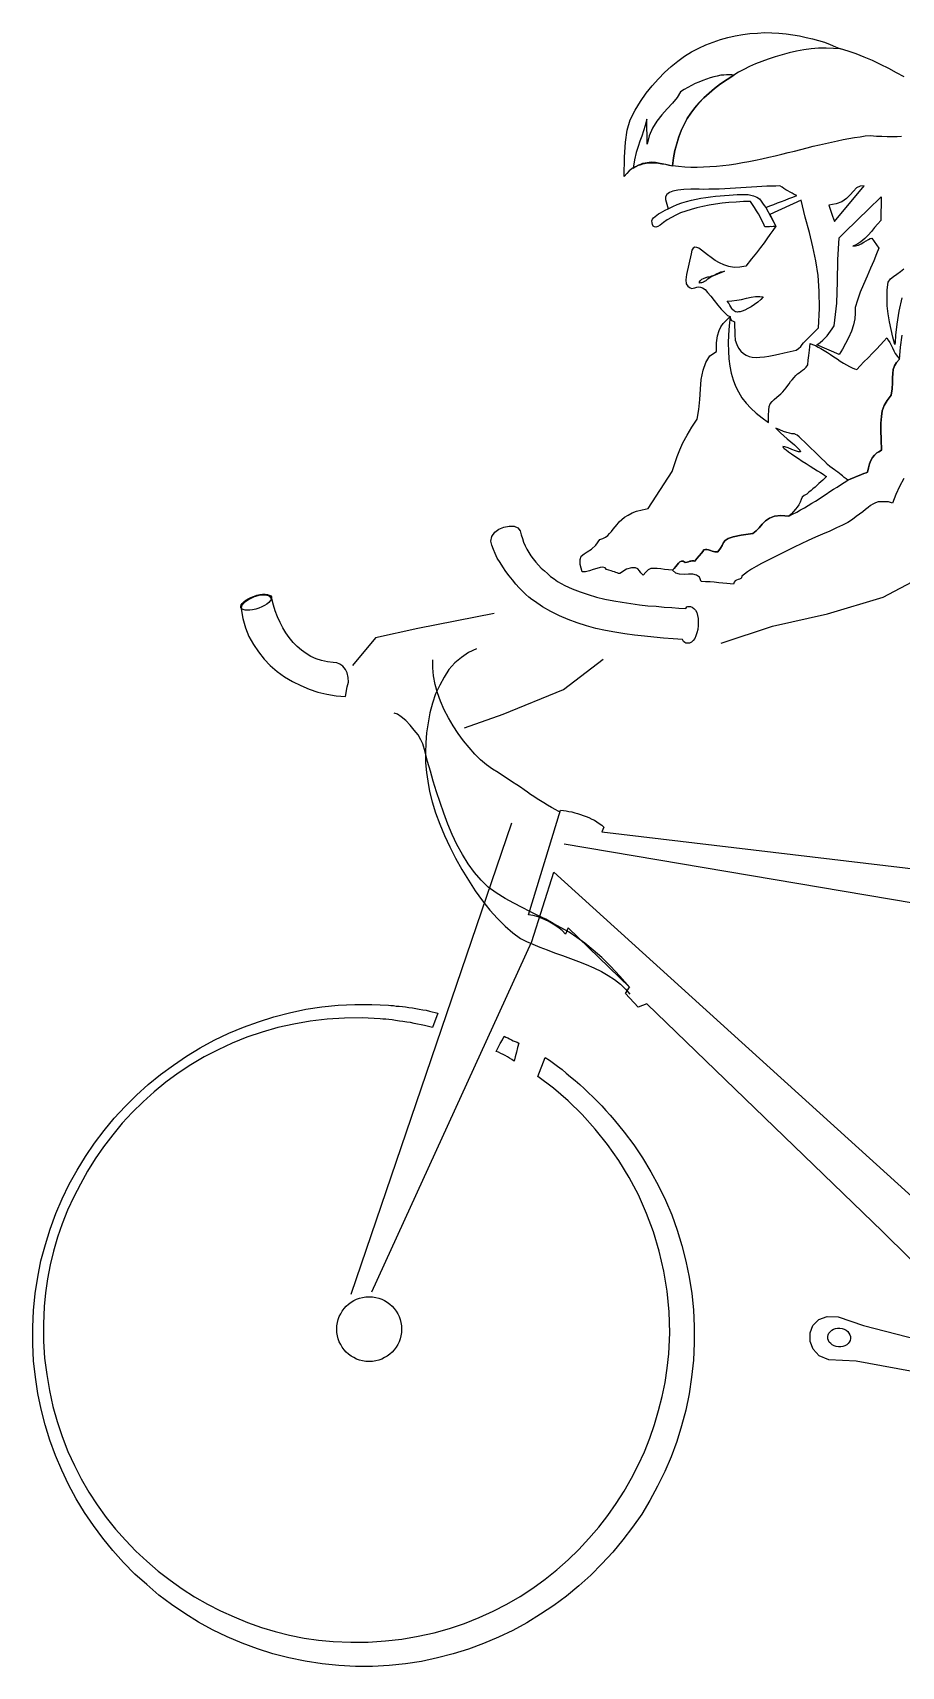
# Model space of a CAD drawing. Extents: x -87 to 83, y -84 to 69.
# Drawn here: x -86.8 to -5.3, y -84.1 to 69.1 of the extents above; entities that cross this region are included whole.
import ezdxf

# ---------------------------------------------------------------- set-up
doc = ezdxf.new("R2010")
doc.units = 0
doc.layers.get('0').update_dxf_attribs({"linetype": 'CONTINUOUS'})
doc.layers.add('7', color=7, linetype='CONTINUOUS')

msp = doc.modelspace()

# ---------------------------------------------------------------- linework, layer by layer
for p, q in [((-7.04, 16.13), (-3.78, 17.84)), ((-12.24, 14.57), (-7.04, 16.13)), ((-43.51, 14.59), (-50.65, 13.18)), ((-17.41, 13.4), (-12.24, 14.57)), ((-54.63, 12.3), (-56.78, 9.73)), ((-50.65, 13.18), (-54.63, 12.3)), ((-22.22, 11.81), (-17.41, 13.4)), ((-37.01, 7.46), (-33.28, 10.3)), ((-42.66, 5.15), (-37.01, 7.46)), ((-46.28, 3.86), (-42.66, 5.15)), ((-41.87, -5.07), (-56.93, -49.25)), ((-36.93, -7), (17.49, -16.19)), ((-39.97, -16.15), (-37.91, -9.67)), ((-37.91, -9.67), (-1.69, -42.49)), ((-54.96, -49.01), (-39.97, -16.15))]:
    msp.add_line(p, q)
msp.add_circle((-55.22, -52.51), 3.04)
at = {"layer": '7', "linetype": 'CONTINUOUS'}
for points in [[(-30.47, 56.37), (-30.6, 56.29), (-30.83, 56.09), (-31.06, 55.84), (-31.3, 55.57), (-31.28, 57.39), (-31.2, 58.78), (-31.04, 59.92), (-30.75, 60.88), (-30.28, 61.78), (-29.78, 62.6), (-29.25, 63.38), (-28.69, 64.08), (-28.11, 64.73), (-27.52, 65.33), (-26.92, 65.89), (-26.29, 66.39), (-25.65, 66.85), (-25, 67.25), (-24.32, 67.61), (-23.65, 67.92), (-22.96, 68.18), (-22.27, 68.41), (-21.59, 68.6), (-20.9, 68.76), (-20.2, 68.88), (-19.52, 68.97), (-18.82, 69.01), (-18.15, 69.06), (-17.46, 69.03), (-16.81, 69.01), (-16.14, 68.96), (-15.5, 68.86), (-14.86, 68.76), (-14.25, 68.62), (-13.66, 68.48), (-13.1, 68.32), (-12.54, 68.16), (-12, 67.95), (-11.51, 67.74), (-11.02, 67.54), (-11.69, 67.59), (-12.39, 67.62), (-13.08, 67.6), (-13.78, 67.53), (-14.46, 67.44), (-15.16, 67.32), (-15.85, 67.18), (-16.51, 66.99), (-17.17, 66.8), (-17.81, 66.59), (-18.42, 66.37), (-18.99, 66.13), (-19.56, 65.88), (-20.09, 65.61), (-20.59, 65.36), (-21.04, 65.08), (-21.04, 65.08)], [(-5.06, 64.91), (-5.78, 65.3), (-6.51, 65.69), (-7.28, 66.08), (-8.04, 66.45), (-8.81, 66.77), (-9.57, 67.07), (-10.32, 67.34), (-11.02, 67.54), (-11.69, 67.59), (-12.39, 67.62), (-13.08, 67.6), (-13.78, 67.53), (-14.46, 67.44), (-15.16, 67.32), (-15.85, 67.18), (-16.51, 66.99), (-17.17, 66.8), (-17.81, 66.59), (-18.42, 66.37), (-18.99, 66.13), (-19.56, 65.88), (-20.09, 65.61), (-20.59, 65.36), (-21.04, 65.08), (-21.67, 64.67), (-22.28, 64.26), (-22.84, 63.83), (-23.35, 63.39), (-23.84, 62.94), (-24.28, 62.5), (-24.7, 62), (-25.07, 61.5), (-25.4, 61), (-25.7, 60.45), (-25.96, 59.89), (-26.2, 59.29), (-26.39, 58.68), (-26.56, 58.02), (-26.68, 57.33), (-26.79, 56.6), (-26.22, 56.53), (-25.64, 56.49), (-25.07, 56.45), (-24.47, 56.45), (-23.87, 56.47), (-23.27, 56.5), (-22.67, 56.55), (-22.06, 56.6), (-21.46, 56.68), (-20.85, 56.77), (-20.22, 56.87), (-19.61, 56.99), (-19, 57.11), (-18.4, 57.24), (-17.76, 57.38), (-17.15, 57.52), (-16.54, 57.67), (-15.95, 57.82), (-15.34, 57.96), (-14.76, 58.11), (-14.15, 58.26), (-13.58, 58.41), (-13, 58.55), (-12.44, 58.68), (-11.88, 58.8), (-11.32, 58.93), (-10.78, 59.03), (-10.25, 59.14), (-9.71, 59.24), (-9.2, 59.3), (-8.72, 59.38), (-8.23, 59.42), (-7.66, 59.37), (-7.14, 59.36), (-6.64, 59.32), (-6.18, 59.33), (-5.72, 59.32), (-5.32, 59.34)], [(-29.15, 58.6), (-29.19, 60.95), (-29.33, 60.36), (-29.49, 59.85), (-29.67, 59.36), (-29.85, 58.89), (-30.01, 58.38), (-30.19, 57.81), (-30.34, 57.15), (-30.47, 56.35), (-29.97, 56.62), (-29.55, 56.81), (-29.16, 56.9), (-28.77, 56.94), (-28.39, 56.91), (-27.94, 56.83), (-27.42, 56.72), (-26.79, 56.58), (-26.68, 57.31), (-26.56, 58), (-26.39, 58.65), (-26.2, 59.29), (-25.96, 59.87), (-25.7, 60.45), (-25.4, 61), (-25.07, 61.5), (-24.7, 62), (-24.28, 62.47), (-23.84, 62.94), (-23.35, 63.39), (-22.84, 63.83), (-22.28, 64.26), (-21.67, 64.67), (-21.04, 65.08), (-21.23, 65.12), (-21.47, 65.12), (-21.71, 65.11), (-21.97, 65.08), (-22.26, 65.06), (-22.58, 64.98), (-22.9, 64.91), (-23.24, 64.82), (-23.58, 64.7), (-23.93, 64.58), (-24.3, 64.42), (-24.65, 64.28), (-25, 64.11), (-25.35, 63.92), (-25.7, 63.73), (-26.02, 63.52), (-26.35, 62.99), (-26.78, 62.45), (-27.27, 61.91), (-27.77, 61.35), (-28.25, 60.76), (-28.66, 60.1), (-28.97, 59.38), (-29.15, 58.6)], [(-29.97, 56.62), (-29.82, 56.68), (-29.55, 56.76), (-29.26, 56.81), (-29, 56.84), (-28.71, 56.86), (-28.4, 56.84), (-28.09, 56.82), (-27.78, 56.77), (-27.45, 56.72), (-27.12, 56.65), (-26.79, 56.58), (-26.68, 57.31), (-26.56, 58), (-26.39, 58.65), (-26.2, 59.29), (-25.96, 59.87), (-25.7, 60.45), (-25.4, 61), (-25.07, 61.5), (-24.7, 62), (-24.28, 62.47), (-23.84, 62.94), (-23.35, 63.39), (-22.84, 63.83), (-22.28, 64.26), (-21.67, 64.67), (-21.04, 65.08), (-21.04, 65.08), (-21.04, 65.08)], [(-29.97, 56.62), (-30.07, 56.58), (-30.34, 56.46), (-30.47, 56.37)], [(-17.1, 50.9), (-17.22, 50.89), (-17.34, 50.87), (-17.49, 50.86), (-17.61, 50.87), (-17.73, 50.86), (-17.87, 50.84), (-17.99, 50.85), (-18.11, 50.84), (-18.25, 51.16), (-18.4, 51.46), (-18.57, 51.78), (-18.71, 52.08), (-18.91, 52.36), (-19.08, 52.66), (-19.27, 52.94), (-19.46, 53.24), (-20.14, 53.22), (-20.81, 53.17), (-21.49, 53.13), (-22.12, 53.06), (-22.74, 52.99), (-23.35, 52.89), (-23.94, 52.76), (-24.5, 52.64), (-25.03, 52.49), (-25.53, 52.33), (-26.02, 52.15), (-26.47, 51.95), (-26.89, 51.74), (-27.29, 51.51), (-27.64, 51.27), (-27.95, 51.01), (-28.15, 50.88), (-28.33, 50.82), (-28.47, 50.85), (-28.58, 50.93), (-28.67, 51.06), (-28.7, 51.23), (-28.71, 51.4), (-28.65, 51.56), (-28.55, 51.7), (-28.42, 51.83), (-28.26, 51.94), (-28.09, 52.07), (-27.91, 52.18), (-27.69, 52.3), (-27.46, 52.43), (-27.19, 52.55), (-26.76, 52.76), (-26.34, 52.95), (-25.9, 53.1), (-25.46, 53.24), (-24.99, 53.35), (-24.55, 53.46), (-24.12, 53.54), (-23.66, 53.61), (-23.22, 53.67), (-22.76, 53.73), (-22.32, 53.77), (-21.92, 53.79), (-21.48, 53.83), (-21.1, 53.84), (-20.71, 53.89), (-20.32, 53.9), (-19.68, 53.88), (-19.18, 53.77), (-18.86, 53.63), (-18.63, 53.47), (-18.46, 53.26), (-18.33, 53.06), (-18.2, 52.86), (-18.02, 52.68), (-17.1, 50.9)], [(-16.72, 54.69), (-17.1, 54.67), (-17.51, 54.68), (-17.94, 54.66), (-18.4, 54.62), (-18.88, 54.61), (-19.36, 54.58), (-19.87, 54.54), (-20.38, 54.51), (-20.88, 54.47), (-21.39, 54.44), (-21.89, 54.43), (-22.4, 54.4), (-22.9, 54.39), (-23.38, 54.38), (-23.84, 54.36), (-24.27, 54.37), (-25.06, 54.38), (-25.73, 54.34), (-26.29, 54.28), (-26.75, 54.2), (-27.07, 54.06), (-27.3, 53.88), (-27.44, 53.68), (-27.43, 53.41), (-27.19, 52.55), (-26.76, 52.76), (-26.34, 52.95), (-25.9, 53.1), (-25.46, 53.24), (-24.99, 53.35), (-24.55, 53.46), (-24.12, 53.54), (-23.66, 53.61), (-23.22, 53.67), (-22.76, 53.73), (-22.32, 53.77), (-21.92, 53.79), (-21.48, 53.83), (-21.1, 53.84), (-20.71, 53.89), (-20.32, 53.9), (-19.68, 53.88), (-19.18, 53.77), (-18.86, 53.63), (-18.63, 53.47), (-18.46, 53.26), (-18.33, 53.06), (-18.2, 52.86), (-18.02, 52.68), (-17.65, 52.82), (-17.28, 52.96), (-16.93, 53.1), (-16.56, 53.24), (-16.22, 53.36), (-15.87, 53.5), (-15.5, 53.64), (-15.13, 53.78), (-15.36, 53.89), (-15.57, 54), (-15.75, 54.11), (-15.96, 54.22), (-16.15, 54.33), (-16.33, 54.44), (-16.51, 54.58), (-16.72, 54.69)], [(-13.24, 39.78), (-12.94, 40.02), (-12.68, 40.24), (-12.47, 40.44), (-12.29, 40.64), (-12.13, 40.85), (-11.97, 41.07), (-11.81, 41.3), (-11.64, 41.58), (-11.39, 43.69), (-11.31, 45.72), (-11.27, 47.76), (-11.17, 49.81), (-10.8, 50.17), (-10.34, 50.63), (-9.77, 51.17), (-9.2, 51.75), (-8.63, 52.3), (-8.06, 52.84), (-7.59, 53.3), (-7.23, 53.68), (-7.25, 51.46), (-7.54, 51.14), (-7.83, 50.78), (-8.12, 50.42), (-8.44, 50.08), (-8.75, 49.75), (-9.11, 49.46), (-9.49, 49.2), (-9.88, 49.04), (-9.62, 49.07), (-9.35, 49.14), (-9.1, 49.27), (-8.85, 49.42), (-8.62, 49.55), (-8.42, 49.67), (-8.24, 49.76), (-8.1, 49.79), (-7.45, 48.86), (-7.66, 48.32), (-7.92, 47.67), (-8.22, 46.97), (-8.54, 46.23), (-8.86, 45.46), (-9.18, 44.72), (-9.45, 43.97), (-9.67, 43.3), (-9.64, 42.77), (-9.68, 42.22), (-9.82, 41.65), (-10, 41.07), (-10.27, 40.46), (-10.55, 39.91), (-10.85, 39.38), (-11.15, 38.88), (-13.24, 39.78)], [(-12.13, 52.9), (-11.98, 52.41), (-11.88, 52.14), (-11.78, 51.85), (-11.6, 51.35), (-8.8, 54.71), (-9.19, 54.67), (-9.52, 54.5), (-9.8, 54.21), (-10.12, 53.85), (-10.48, 53.52), (-10.91, 53.19), (-11.45, 53), (-12.13, 52.9)], [(-14.5, 39.97), (-13.1, 41.37), (-13.01, 43.21), (-13.03, 44.82), (-13.13, 46.29), (-13.34, 47.65), (-13.62, 48.99), (-13.95, 50.33), (-14.33, 51.77), (-14.73, 53.36), (-17.66, 52), (-17.1, 50.9), (-17.39, 50.5), (-17.66, 50.13), (-17.93, 49.74), (-18.2, 49.36), (-18.54, 48.93), (-18.92, 48.43), (-19.37, 47.84), (-19.92, 47.16), (-20.48, 47.06), (-21.01, 47.05), (-21.51, 47.14), (-21.98, 47.29), (-22.39, 47.49), (-22.78, 47.71), (-23.15, 47.98), (-23.49, 48.22), (-23.78, 48.46), (-24.05, 48.67), (-24.3, 48.84), (-24.51, 48.92), (-24.68, 48.94), (-24.83, 48.85), (-24.97, 48.65), (-25.04, 48.32), (-25.47, 46.38), (-25.53, 45.88), (-25.49, 45.52), (-25.34, 45.29), (-25.11, 45.13), (-24.97, 45.07), (-24.83, 45.09), (-24.68, 45.13), (-24.51, 45.18), (-24.34, 45.22), (-24.15, 45.2), (-23.96, 45.14), (-23.73, 44.98), (-23.49, 44.7), (-23.18, 44.34), (-22.88, 43.93), (-22.53, 43.5), (-22.22, 43.12), (-21.88, 42.78), (-21.61, 42.54), (-21.38, 42.43), (-21.35, 42.21), (-21.24, 42.06), (-21.1, 42), (-20.96, 41.94), (-20.97, 41.49), (-20.95, 41.13), (-20.94, 40.74), (-20.9, 40.24), (-20.74, 39.82), (-20.58, 39.47), (-20.38, 39.19), (-20.13, 38.98), (-19.88, 38.82), (-19.6, 38.7), (-19.3, 38.63), (-18.94, 38.6), (-18.58, 38.62), (-18.17, 38.66), (-17.76, 38.73), (-17.29, 38.81), (-16.83, 38.92), (-16.32, 39.03), (-15.76, 39.15), (-15.2, 39.28), (-14.97, 39.43), (-14.76, 39.63), (-14.61, 39.81), (-14.5, 39.97)], [(-23.47, 46.16), (-23.28, 46.17), (-23.08, 46.25), (-22.86, 46.33), (-22.66, 46.44), (-22.44, 46.54), (-22.24, 46.62), (-22.07, 46.68), (-21.9, 46.69), (-22.1, 46.61), (-22.35, 46.51), (-22.62, 46.38), (-22.87, 46.28), (-23.09, 46.18), (-23.27, 46.07), (-23.36, 46.03), (-23.39, 46.01), (-23.52, 45.9), (-23.65, 45.79), (-23.77, 45.73), (-23.87, 45.66), (-23.97, 45.62), (-24.07, 45.61), (-24.17, 45.59), (-24.24, 45.57), (-24.26, 45.62), (-24.25, 45.69), (-24.2, 45.78), (-24.12, 45.85), (-24.02, 45.94), (-23.87, 46.02), (-23.67, 46.1), (-23.47, 46.16)], [(-5.29, 44.19), (-5.57, 42.96), (-5.76, 41.73), (-5.86, 40.71), (-5.89, 40.01), (-5.93, 39.82), (-6.11, 40.51), (-6.28, 41.24), (-6.44, 41.95), (-6.55, 42.7), (-6.64, 43.43), (-6.65, 44.17), (-6.64, 44.94), (-6.56, 45.67), (-6.35, 45.97), (-6.07, 46.21), (-5.74, 46.43), (-5.39, 46.66), (-5.08, 46.93)], [(-18.29, 44.28), (-18.51, 44.04), (-18.79, 43.79), (-19.09, 43.58), (-19.4, 43.36), (-19.72, 43.19), (-19.99, 43.04), (-20.24, 42.94), (-20.44, 42.89), (-20.58, 42.87), (-20.7, 42.86), (-20.8, 42.87), (-20.87, 42.89), (-20.96, 42.95), (-21.03, 43), (-21.12, 43.08), (-21.23, 43.21), (-21.32, 43.34), (-21.4, 43.51), (-21.5, 43.71), (-21.66, 43.89), (-21.22, 43.9), (-20.76, 43.97), (-20.3, 44.05), (-19.84, 44.16), (-19.4, 44.25), (-18.99, 44.31), (-18.6, 44.33), (-18.29, 44.28)], [(-26.78, 18.65), (-27.16, 18.7), (-27.54, 18.73), (-27.89, 18.78), (-28.22, 18.83), (-28.51, 18.83), (-28.8, 18.8), (-29.05, 18.68), (-29.28, 18.48), (-29.52, 18.19), (-29.63, 18.27), (-29.74, 18.42), (-29.87, 18.6), (-30.03, 18.78), (-30.26, 18.89), (-30.62, 18.89), (-31.08, 18.74), (-31.71, 18.35), (-31.83, 18.36), (-31.97, 18.4), (-32.09, 18.45), (-32.23, 18.49), (-32.37, 18.54), (-32.53, 18.61), (-32.74, 18.67), (-32.98, 18.71), (-33.09, 18.89), (-33.3, 18.95), (-33.56, 18.92), (-33.88, 18.83), (-34.23, 18.71), (-34.57, 18.59), (-34.94, 18.5), (-35.25, 18.5), (-35.44, 19.18), (-35.45, 19.66), (-35.33, 19.97), (-35.07, 20.19), (-34.77, 20.38), (-34.39, 20.64), (-33.98, 20.99), (-33.58, 21.54), (-33.31, 21.64), (-33.06, 21.76), (-32.86, 21.91), (-32.68, 22.09), (-32.5, 22.27), (-32.33, 22.5), (-32.15, 22.72), (-31.96, 22.95), (-31.78, 23.18), (-31.52, 23.4), (-31.27, 23.62), (-30.94, 23.83), (-30.57, 24.02), (-30.15, 24.18), (-29.63, 24.33), (-29.05, 24.43), (-26.8, 27.9), (-26.7, 28.28), (-26.54, 28.77), (-26.35, 29.31), (-26.09, 29.94), (-25.8, 30.61), (-25.41, 31.32), (-24.97, 32.06), (-24.46, 32.81), (-24.3, 33.71), (-24.22, 34.66), (-24.15, 35.62), (-24.08, 36.55), (-23.92, 37.4), (-23.67, 38.14), (-23.27, 38.76), (-22.66, 39.17), (-22.65, 39.98), (-22.57, 40.63), (-22.42, 41.12), (-22.25, 41.49), (-22.03, 41.78), (-21.8, 42.01), (-21.59, 42.23), (-21.38, 42.45), (-21.47, 41.57), (-21.54, 40.74), (-21.55, 39.95), (-21.53, 39.18), (-21.49, 38.48), (-21.4, 37.78), (-21.28, 37.12), (-21.09, 36.51), (-20.87, 35.92), (-20.6, 35.37), (-20.28, 34.82), (-19.89, 34.31), (-19.44, 33.85), (-18.95, 33.38), (-18.38, 32.95), (-17.77, 32.52), (-17.79, 33.17), (-17.76, 33.65), (-17.71, 34), (-17.61, 34.26), (-17.45, 34.46), (-17.25, 34.66), (-16.99, 34.88), (-16.63, 35.19), (-16.45, 35.37), (-16.29, 35.57), (-16.13, 35.75), (-15.98, 35.96), (-15.84, 36.14), (-15.71, 36.34), (-15.55, 36.52), (-15.39, 36.73), (-15.21, 36.91), (-15.05, 37.06), (-14.9, 37.17), (-14.75, 37.3), (-14.59, 37.41), (-14.42, 37.54), (-14.26, 37.7), (-14.1, 37.9), (-14.07, 38.35), (-14.01, 38.8), (-13.95, 39.28), (-13.86, 39.9), (-13.65, 39.83), (-13.39, 39.72), (-13.14, 39.58), (-12.86, 39.44), (-12.56, 39.25), (-12.26, 39.06), (-11.97, 38.87), (-11.65, 38.67), (-11.35, 38.46), (-11.05, 38.27), (-10.76, 38.08), (-10.46, 37.91), (-10.18, 37.77), (-9.95, 37.64), (-9.72, 37.55), (-9.51, 37.48), (-9.19, 37.82), (-8.83, 38.2), (-8.44, 38.58), (-8.03, 39), (-7.64, 39.38), (-7.27, 39.78), (-6.96, 40.12), (-6.7, 40.43), (-6.57, 40.23), (-6.42, 40.01), (-6.29, 39.76), (-6.17, 39.51), (-6.04, 39.23), (-5.89, 38.98), (-5.7, 38.7), (-5.5, 38.45), (-5.79, 38.14), (-5.98, 37.82), (-6.08, 37.49), (-6.13, 37.11), (-6.14, 36.7), (-6.15, 36.22), (-6.19, 35.67), (-6.29, 35.06), (-6.66, 34.56), (-6.93, 34.1), (-7.11, 33.61), (-7.2, 33.07), (-7.25, 32.45), (-7.26, 31.75), (-7.22, 30.91), (-7.18, 29.9), (-7.43, 29.77), (-7.63, 29.65), (-7.84, 29.45), (-8.02, 29.22), (-8.19, 28.94), (-8.31, 28.64), (-8.41, 28.27), (-8.49, 27.84), (-8.63, 27.78), (-8.83, 27.72), (-9.05, 27.64), (-9.28, 27.54), (-9.52, 27.44), (-9.8, 27.32), (-10.07, 27.22), (-10.34, 27.09), (-10.5, 27.23), (-10.68, 27.36), (-10.84, 27.49), (-10.97, 27.6), (-11.13, 27.73), (-11.29, 27.86), (-11.47, 27.97), (-11.63, 28.1), (-11.7, 28.13), (-11.81, 28.21), (-12.02, 28.37), (-12.24, 28.58), (-12.51, 28.84), (-12.82, 29.13), (-13.14, 29.44), (-13.47, 29.78), (-13.81, 30.09), (-14.12, 30.4), (-14.41, 30.68), (-14.7, 30.95), (-14.92, 31.15), (-15.1, 31.31), (-15.24, 31.39), (-15.29, 31.42), (-15.33, 31.43), (-15.43, 31.43), (-15.6, 31.45), (-15.81, 31.51), (-16.07, 31.58), (-16.37, 31.67), (-16.72, 31.82), (-17.09, 31.97), (-16.91, 31.78), (-16.67, 31.55), (-16.35, 31.26), (-16.02, 30.97), (-15.68, 30.68), (-15.34, 30.4), (-15.07, 30.14), (-14.85, 29.9), (-14.79, 29.75), (-14.96, 29.77), (-15.24, 29.84), (-15.59, 29.98), (-15.94, 30.13), (-16.24, 30.22), (-16.43, 30.26), (-16.41, 30.16), (-16.32, 30.06), (-16.14, 29.93), (-15.92, 29.74), (-15.64, 29.56), (-15.32, 29.34), (-14.98, 29.12), (-14.62, 28.88), (-14.25, 28.66), (-13.88, 28.42), (-13.52, 28.2), (-13.2, 27.98), (-12.92, 27.82), (-12.67, 27.65), (-12.49, 27.54), (-12.4, 27.46), (-12.35, 27.44), (-12.51, 27.28), (-12.69, 27.1), (-12.87, 26.95), (-13.05, 26.77), (-13.23, 26.62), (-13.41, 26.44), (-13.61, 26.29), (-13.79, 26.13), (-14, 25.96), (-14.2, 25.8), (-14.43, 25.65), (-14.63, 25.5), (-14.72, 25.27), (-14.81, 25.03), (-14.95, 24.8), (-15.09, 24.58), (-15.24, 24.37), (-15.45, 24.15), (-15.66, 23.92), (-15.89, 23.73), (-16.63, 23.8), (-17.23, 23.73), (-17.7, 23.55), (-18.06, 23.29), (-18.37, 22.98), (-18.66, 22.64), (-18.94, 22.35), (-19.25, 22.09), (-20.34, 21.95), (-21.1, 21.79), (-21.56, 21.64), (-21.84, 21.44), (-22, 21.24), (-22.12, 20.98), (-22.28, 20.71), (-22.54, 20.39), (-22.81, 20.39), (-23.05, 20.43), (-23.23, 20.49), (-23.4, 20.55), (-23.56, 20.61), (-23.7, 20.6), (-23.83, 20.56), (-23.93, 20.4), (-24.07, 20.24), (-24.28, 20), (-24.49, 19.75), (-24.7, 19.5), (-24.77, 19.53), (-24.86, 19.54), (-24.96, 19.52), (-25.06, 19.5), (-25.15, 19.49), (-25.28, 19.45), (-25.42, 19.41), (-25.59, 19.38), (-25.78, 19.49), (-25.94, 19.5), (-26.09, 19.44), (-26.22, 19.3), (-26.35, 19.15), (-26.46, 18.99), (-26.62, 18.81), (-26.78, 18.65)], [(-5.5, 38.45), (-5.48, 38.78), (-5.39, 39.57), (-5.26, 40.69)], [(-5.1, 27.25), (-5.49, 26.51), (-5.84, 25.75), (-6.14, 24.95), (-6.54, 25.06), (-6.9, 25.08), (-7.23, 25.08), (-7.5, 25.06), (-7.74, 24.98), (-7.99, 24.85), (-8.22, 24.73), (-8.45, 24.55), (-8.68, 24.35), (-8.93, 24.13), (-9.24, 23.92), (-9.57, 23.68), (-9.92, 23.42), (-10.35, 23.14), (-10.85, 22.89), (-11.42, 22.62), (-12.04, 22.33), (-12.71, 22.05), (-13.36, 21.76), (-14.05, 21.43), (-14.72, 21.12), (-15.39, 20.81), (-16.07, 20.48), (-16.69, 20.17), (-17.31, 19.85), (-17.88, 19.56), (-18.43, 19.27), (-18.93, 18.99), (-19.36, 18.74), (-19.74, 18.5), (-20.04, 18.29), (-20.27, 18.09), (-20.31, 17.95), (-20.39, 17.88), (-20.51, 17.82), (-20.63, 17.78), (-20.78, 17.72), (-20.91, 17.66), (-21.01, 17.54), (-21.07, 17.36), (-21.36, 17.38), (-21.69, 17.4), (-22.07, 17.43), (-22.45, 17.48), (-22.86, 17.52), (-23.26, 17.55), (-23.69, 17.58), (-24.1, 17.61), (-24.26, 18), (-24.53, 18.19), (-24.89, 18.27), (-25.29, 18.27), (-25.7, 18.26), (-26.11, 18.29), (-26.48, 18.39), (-26.78, 18.65), (-26.62, 18.81), (-26.46, 18.99), (-26.35, 19.15), (-26.22, 19.3), (-26.09, 19.44), (-25.94, 19.5), (-25.78, 19.49), (-25.59, 19.38), (-25.42, 19.41), (-25.28, 19.45), (-25.15, 19.49), (-25.06, 19.5), (-24.96, 19.52), (-24.86, 19.54), (-24.77, 19.53), (-24.7, 19.5), (-24.49, 19.75), (-24.28, 20), (-24.07, 20.24), (-23.93, 20.4), (-23.83, 20.56), (-23.7, 20.6), (-23.56, 20.61), (-23.4, 20.55), (-23.23, 20.49), (-23.05, 20.43), (-22.81, 20.39), (-22.54, 20.39), (-22.28, 20.71), (-22.12, 20.98), (-22, 21.24), (-21.84, 21.44), (-21.56, 21.64), (-21.1, 21.79), (-20.34, 21.95), (-19.25, 22.09), (-18.94, 22.35), (-18.66, 22.64), (-18.37, 22.98), (-18.06, 23.29), (-17.7, 23.55), (-17.23, 23.73), (-16.63, 23.8), (-15.89, 23.73), (-15.52, 23.91), (-15.14, 24.1), (-14.77, 24.31), (-14.42, 24.5), (-14.07, 24.71), (-13.72, 24.93), (-13.39, 25.14), (-13.04, 25.35), (-12.71, 25.57), (-12.36, 25.78), (-12.03, 26.02), (-11.7, 26.24), (-11.35, 26.45), (-11.02, 26.67), (-10.69, 26.88), (-10.34, 27.09), (-10.07, 27.22), (-9.8, 27.32), (-9.52, 27.44), (-9.28, 27.54), (-9.05, 27.64), (-8.83, 27.72), (-8.63, 27.78), (-8.49, 27.84), (-8.41, 28.27), (-8.31, 28.64), (-8.19, 28.94), (-8.02, 29.22), (-7.84, 29.45), (-7.63, 29.65), (-7.43, 29.77), (-7.18, 29.9), (-7.22, 30.91), (-7.26, 31.75), (-7.25, 32.45), (-7.2, 33.07), (-7.11, 33.61), (-6.93, 34.1), (-6.66, 34.56), (-6.29, 35.06), (-6.19, 35.67), (-6.15, 36.22), (-6.14, 36.7), (-6.13, 37.11), (-6.08, 37.49), (-5.98, 37.82), (-5.79, 38.14), (-5.5, 38.45)], [(-39.72, 15.74), (-39.98, 15.91), (-40.25, 16.12), (-40.54, 16.38), (-40.83, 16.69), (-41.16, 17), (-41.47, 17.36), (-41.78, 17.75), (-42.11, 18.13), (-42.41, 18.54), (-42.69, 18.97), (-42.95, 19.39), (-43.21, 19.79), (-43.41, 20.22), (-43.58, 20.61), (-43.71, 21.01), (-43.81, 21.37), (-43.72, 21.82), (-43.45, 22.21), (-43.05, 22.49), (-42.58, 22.7), (-42.09, 22.78), (-41.64, 22.77), (-41.27, 22.62), (-41.05, 22.34), (-40.96, 21.97), (-40.86, 21.63), (-40.74, 21.29), (-40.6, 20.94), (-40.43, 20.62), (-40.24, 20.31), (-40.05, 19.99), (-39.83, 19.71), (-39.59, 19.4), (-39.35, 19.12), (-39.08, 18.86), (-38.79, 18.6), (-38.5, 18.34), (-38.21, 18.07), (-37.89, 17.84), (-37.55, 17.59), (-36.88, 17.23), (-36.18, 16.92), (-35.44, 16.62), (-34.69, 16.37), (-33.92, 16.14), (-33.12, 15.94), (-32.29, 15.78), (-31.49, 15.65), (-30.68, 15.52), (-29.87, 15.41), (-29.09, 15.32), (-28.3, 15.27), (-27.56, 15.19), (-26.85, 15.16), (-26.18, 15.1), (-25.54, 15.06), (-25.43, 15.22), (-25.33, 15.26), (-25.23, 15.25), (-25.09, 15.24), (-24.93, 15.2), (-24.77, 15.07), (-24.64, 14.92), (-24.51, 14.69), (-24.43, 14.42), (-24.38, 14.13), (-24.36, 13.82), (-24.36, 13.46), (-24.41, 13.1), (-24.49, 12.77), (-24.58, 12.49), (-24.69, 12.26), (-24.85, 12.06), (-25.01, 11.9), (-25.18, 11.82), (-25.35, 11.81), (-25.52, 11.82), (-25.63, 11.88), (-25.75, 11.98), (-25.83, 12.15), (-26.71, 12.22), (-27.62, 12.29), (-28.52, 12.38), (-29.42, 12.47), (-30.35, 12.57), (-31.25, 12.68), (-32.18, 12.85), (-33.07, 13.01), (-33.97, 13.2), (-34.84, 13.43), (-35.71, 13.71), (-36.57, 14.02), (-37.38, 14.37), (-38.19, 14.79), (-38.97, 15.23), (-39.72, 15.74)], [(-65.76, 16.3), (-65.47, 16.37), (-65.21, 16.4), (-64.96, 16.4), (-64.75, 16.39), (-64.59, 16.33), (-64.47, 16.27), (-64.38, 16.17), (-64.37, 16.05), (-64.4, 15.91), (-64.51, 15.77), (-64.64, 15.64), (-64.82, 15.48), (-65.04, 15.36), (-65.29, 15.23), (-65.57, 15.11), (-65.86, 15.01), (-66.15, 14.94), (-66.42, 14.91), (-66.66, 14.9), (-66.85, 14.92), (-67.04, 14.98), (-67.15, 15.04), (-67.24, 15.14), (-67.26, 15.26), (-67.22, 15.4), (-67.12, 15.54), (-66.98, 15.69), (-66.78, 15.85), (-66.58, 15.98), (-66.33, 16.1), (-66.06, 16.2), (-65.76, 16.3)], [(-58.59, 10), (-59.14, 10.07), (-59.68, 10.18), (-60.2, 10.36), (-60.68, 10.57), (-61.14, 10.84), (-61.57, 11.16), (-61.98, 11.5), (-62.36, 11.89), (-62.71, 12.33), (-63.03, 12.78), (-63.33, 13.26), (-63.58, 13.76), (-63.83, 14.28), (-64.03, 14.85), (-64.2, 15.39), (-64.35, 15.97), (-64.57, 16.23), (-64.95, 16.33), (-65.45, 16.3), (-65.99, 16.15), (-66.49, 15.92), (-66.92, 15.64), (-67.18, 15.33), (-67.23, 15.02), (-67.06, 14.12), (-66.81, 13.26), (-66.49, 12.44), (-66.06, 11.69), (-65.61, 10.99), (-65.06, 10.32), (-64.49, 9.73), (-63.84, 9.15), (-63.15, 8.67), (-62.42, 8.21), (-61.63, 7.83), (-60.84, 7.51), (-60.02, 7.23), (-59.18, 7.03), (-58.32, 6.89), (-57.44, 6.8), (-57.28, 7.72), (-57.17, 8.17), (-57.19, 8.6), (-57.28, 9.02), (-57.44, 9.36), (-57.68, 9.65), (-57.96, 9.86), (-58.26, 9.98), (-58.59, 10)], [(-45.17, 11.27), (-45.91, 10.94), (-46.57, 10.48), (-47.19, 9.96), (-47.74, 9.33), (-48.2, 8.64), (-48.61, 7.86), (-48.99, 7.05), (-49.27, 6.18), (-49.53, 5.27), (-49.7, 4.34), (-49.84, 3.42), (-49.91, 2.47), (-49.93, 1.53), (-49.93, 0.6), (-49.85, -0.3), (-49.73, -1.14), (-49.56, -2.09), (-49.3, -3.07), (-48.99, -4.1), (-48.61, -5.16), (-48.17, -6.22), (-47.67, -7.29), (-47.13, -8.36), (-46.54, -9.41), (-45.92, -10.42), (-45.27, -11.4), (-44.6, -12.34), (-43.9, -13.21), (-43.19, -14.01), (-42.48, -14.73), (-41.76, -15.34), (-41.03, -15.87), (-40.48, -16.15), (-39.88, -16.41), (-39.22, -16.68), (-38.53, -16.95), (-37.83, -17.22), (-37.08, -17.46), (-36.33, -17.74), (-35.59, -18.03), (-34.87, -18.33), (-34.15, -18.64), (-33.45, -18.98), (-32.81, -19.35), (-32.22, -19.72), (-31.67, -20.15), (-31.18, -20.62), (-30.78, -21.1)], [(-37.29, -4.05), (-37.73, -3.82), (-38.12, -3.6), (-38.51, -3.38), (-38.85, -3.16), (-39.17, -2.97), (-39.47, -2.78), (-39.79, -2.57), (-40.09, -2.38), (-40.38, -2.16), (-40.7, -1.95), (-41.04, -1.7), (-41.38, -1.46), (-41.77, -1.22), (-42.18, -0.95), (-42.64, -0.65), (-43.14, -0.32), (-43.67, 0), (-44.22, 0.41), (-44.78, 0.88), (-45.31, 1.42), (-45.84, 2.02), (-46.37, 2.65), (-46.87, 3.34), (-47.34, 4.07), (-47.79, 4.82), (-48.19, 5.57), (-48.53, 6.37), (-48.81, 7.15), (-49.04, 7.94), (-49.2, 8.74), (-49.26, 9.51), (-49.25, 10.25)], [(-30.78, -20.46), (-31.71, -19.4), (-32.58, -18.48), (-33.4, -17.67), (-34.21, -16.96), (-35, -16.33), (-35.75, -15.79), (-36.48, -15.3), (-37.22, -14.87), (-37.96, -14.47), (-38.67, -14.08), (-39.41, -13.72), (-40.15, -13.35), (-40.89, -12.98), (-41.67, -12.56), (-42.48, -12.12), (-43.3, -11.6), (-44.05, -11.06), (-44.72, -10.41), (-45.36, -9.7), (-45.95, -8.88), (-46.48, -8), (-46.99, -7.08), (-47.44, -6.14), (-47.85, -5.15), (-48.23, -4.13), (-48.58, -3.12), (-48.91, -2.12), (-49.22, -1.13), (-49.48, -0.18), (-49.75, 0.73), (-49.97, 1.61), (-50.2, 2.39), (-50.37, 2.76), (-50.64, 3.22), (-50.99, 3.67), (-51.39, 4.14), (-51.79, 4.57), (-52.22, 4.92), (-52.58, 5.16), (-52.89, 5.26)], [(5.34, -55.64), (-7.08, -43.34), (-21.85, -29.11), (-29.2, -21.99), (-29.99, -22.31), (-31.19, -21.05), (-30.81, -20.43), (-36.57, -14.89), (-36.81, -15.47), (-37.14, -15.13), (-37.53, -14.82), (-37.98, -14.52), (-38.44, -14.25), (-38.93, -14.02), (-39.39, -13.84), (-39.86, -13.73), (-40.29, -13.67), (-37.27, -3.83), (-37.01, -3.88), (-36.75, -3.92), (-36.49, -3.96), (-36.23, -4.01), (-35.95, -4.08), (-35.69, -4.17), (-35.41, -4.24), (-35.15, -4.33), (-34.87, -4.45), (-34.62, -4.54), (-34.36, -4.68), (-34.11, -4.79), (-33.88, -4.95), (-33.65, -5.09), (-33.42, -5.25), (-33.22, -5.43), (-33.42, -5.88), (-3.13, -9.48)], [(-38.71, -27.03), (-38.32, -27.29), (-37.94, -27.56), (-37.55, -27.86), (-37.14, -28.17), (-36.74, -28.52), (-36.33, -28.86), (-35.9, -29.2), (-35.48, -29.57), (-35.07, -29.96), (-34.65, -30.35), (-34.25, -30.74), (-33.82, -31.16), (-33.42, -31.57), (-33.02, -32.01), (-32.62, -32.45), (-32.25, -32.88), (-31.31, -34.03), (-30.41, -35.23), (-29.6, -36.46), (-28.81, -37.75), (-28.11, -39.07), (-27.45, -40.41), (-26.86, -41.8), (-26.34, -43.23), (-25.9, -44.68), (-25.53, -46.14), (-25.21, -47.63), (-24.97, -49.16), (-24.82, -50.7), (-24.75, -52.27), (-24.75, -53.83), (-24.82, -55.43), (-24.99, -57), (-25.22, -58.56), (-25.53, -60.1), (-25.93, -61.58), (-26.38, -63.05), (-26.92, -64.47), (-27.5, -65.87), (-28.18, -67.23), (-28.9, -68.57), (-29.67, -69.85), (-30.53, -71.08), (-31.44, -72.28), (-32.39, -73.43), (-33.41, -74.53), (-34.44, -75.58), (-35.55, -76.58), (-36.73, -77.54), (-37.92, -78.43), (-39.16, -79.25), (-40.44, -80.04), (-41.74, -80.76), (-43.11, -81.4), (-44.49, -81.99), (-45.9, -82.51), (-47.35, -82.97), (-48.81, -83.34), (-50.3, -83.66), (-51.83, -83.88), (-53.35, -84.05), (-54.92, -84.13), (-56.5, -84.13), (-58.07, -84.06), (-59.64, -83.89), (-61.21, -83.65), (-62.74, -83.34), (-64.25, -82.94), (-65.7, -82.5), (-67.14, -81.96), (-68.54, -81.37), (-69.9, -80.69), (-71.21, -79.97), (-72.5, -79.18), (-73.75, -78.34), (-74.93, -77.44), (-76.08, -76.46), (-77.18, -75.47), (-78.25, -74.4), (-79.24, -73.28), (-80.19, -72.12), (-81.08, -70.93), (-81.92, -69.69), (-82.69, -68.41), (-83.4, -67.09), (-84.04, -65.74), (-84.63, -64.36), (-85.15, -62.93), (-85.61, -61.48), (-85.98, -60.01), (-86.3, -58.53), (-86.52, -57), (-86.7, -55.48), (-86.77, -53.91), (-86.77, -52.33), (-86.7, -50.75), (-86.53, -49.16), (-86.29, -47.62), (-85.99, -46.09), (-85.58, -44.58), (-85.14, -43.13), (-84.6, -41.68), (-84.01, -40.29), (-83.34, -38.93), (-82.61, -37.59), (-81.82, -36.31), (-80.98, -35.08), (-80.08, -33.87), (-79.13, -32.72), (-78.11, -31.62), (-77.05, -30.58), (-75.94, -29.58), (-74.79, -28.64), (-73.57, -27.75), (-72.34, -26.91), (-71.06, -26.14), (-69.75, -25.42), (-68.39, -24.76), (-67, -24.19), (-65.59, -23.68), (-64.15, -23.21), (-62.68, -22.84), (-61.17, -22.52), (-59.67, -22.3), (-58.12, -22.13), (-56.56, -22.06), (-54.97, -22.06), (-53.4, -22.13), (-53.18, -22.15), (-52.94, -22.16), (-52.68, -22.21), (-52.42, -22.23), (-52.11, -22.27), (-51.8, -22.3), (-51.49, -22.34), (-51.16, -22.39), (-50.85, -22.44), (-50.52, -22.49), (-50.19, -22.56), (-49.88, -22.61), (-49.58, -22.68), (-49.3, -22.75), (-49.04, -22.82), (-48.78, -22.89), (-49.29, -24.24), (-49.52, -24.17), (-49.78, -24.1), (-50.04, -24.04), (-50.35, -23.97), (-50.68, -23.92), (-51.01, -23.84), (-51.34, -23.77), (-51.69, -23.72), (-52.05, -23.67), (-52.38, -23.62), (-52.74, -23.57), (-53.05, -23.52), (-53.38, -23.47), (-53.66, -23.45), (-53.95, -23.43), (-54.19, -23.41), (-55.88, -23.33), (-57.54, -23.35), (-59.15, -23.44), (-60.75, -23.63), (-62.3, -23.9), (-63.79, -24.24), (-65.26, -24.66), (-66.69, -25.13), (-68.07, -25.7), (-69.39, -26.31), (-70.69, -26.98), (-71.94, -27.73), (-73.13, -28.5), (-74.27, -29.35), (-75.37, -30.25), (-76.42, -31.2), (-77.43, -32.18), (-78.37, -33.21), (-79.27, -34.29), (-80.12, -35.4), (-80.9, -36.54), (-81.64, -37.71), (-82.3, -38.91), (-82.92, -40.11), (-83.5, -41.36), (-84, -42.62), (-84.43, -43.9), (-84.82, -45.19), (-85.13, -46.48), (-85.37, -47.79), (-85.57, -49.09), (-85.69, -50.4), (-85.77, -52.05), (-85.74, -53.65), (-85.65, -55.22), (-85.45, -56.77), (-85.2, -58.27), (-84.89, -59.76), (-84.47, -61.18), (-84, -62.58), (-83.48, -63.97), (-82.86, -65.28), (-82.21, -66.55), (-81.49, -67.81), (-80.72, -68.99), (-79.87, -70.16), (-78.99, -71.26), (-78.07, -72.31), (-77.09, -73.32), (-76.06, -74.28), (-75, -75.2), (-73.89, -76.05), (-72.75, -76.86), (-71.59, -77.62), (-70.39, -78.31), (-69.17, -78.93), (-67.89, -79.5), (-66.62, -80.03), (-65.33, -80.49), (-64.02, -80.87), (-62.68, -81.21), (-61.33, -81.48), (-59.96, -81.68), (-58.6, -81.81), (-56.93, -81.86), (-55.3, -81.87), (-53.7, -81.75), (-52.16, -81.58), (-50.63, -81.31), (-49.14, -80.99), (-47.69, -80.57), (-46.29, -80.1), (-44.91, -79.56), (-43.59, -78.96), (-42.3, -78.3), (-41.07, -77.57), (-39.88, -76.8), (-38.72, -75.95), (-37.62, -75.08), (-36.57, -74.15), (-35.56, -73.17), (-34.62, -72.14), (-33.7, -71.08), (-32.85, -69.97), (-32.07, -68.86), (-31.31, -67.69), (-30.64, -66.49), (-30, -65.27), (-29.42, -64.02), (-28.92, -62.74), (-28.46, -61.46), (-28.08, -60.14), (-27.74, -58.83), (-27.47, -57.5), (-27.27, -56.18), (-27.12, -54.82), (-27.04, -52.84), (-27.09, -50.89), (-27.28, -48.96), (-27.59, -47.07), (-28.03, -45.21), (-28.56, -43.4), (-29.22, -41.65), (-29.98, -39.93), (-30.86, -38.29), (-31.82, -36.7), (-32.88, -35.19), (-34.02, -33.76), (-35.26, -32.39), (-36.57, -31.09), (-37.95, -29.91), (-39.4, -28.82), (-38.71, -27.03)], [(-43.3, -26.46), (-43.12, -26.09), (-42.93, -25.72), (-42.73, -25.38), (-42.56, -25.03), (-42.4, -25.12), (-42.22, -25.2), (-42.06, -25.29), (-41.87, -25.37), (-41.71, -25.46), (-41.52, -25.54), (-41.36, -25.6), (-41.18, -25.69), (-41.3, -26.11), (-41.41, -26.53), (-41.54, -26.96), (-41.64, -27.38), (-41.84, -27.24), (-42.05, -27.11), (-42.26, -26.97), (-42.46, -26.86), (-42.67, -26.75), (-42.88, -26.66), (-43.09, -26.55), (-43.3, -26.46)], [(-3.27, -56.67), (-9.56, -55.52), (-12.13, -55.38), (-13.02, -55), (-13.59, -54.4), (-13.87, -53.66), (-13.89, -52.87), (-13.62, -52.17), (-13.07, -51.62), (-12.28, -51.32), (-11.26, -51.37), (-8.87, -52.17), (-2.69, -53.77), (-2.91, -54.47), (-3.06, -55.2), (-3.18, -55.91), (-3.27, -56.67)], [(-11.1, -52.41), (-10.88, -52.45), (-10.7, -52.51), (-10.51, -52.6), (-10.35, -52.73), (-10.24, -52.88), (-10.16, -53.03), (-10.1, -53.21), (-10.09, -53.38), (-10.13, -53.56), (-10.21, -53.73), (-10.32, -53.86), (-10.45, -53.97), (-10.62, -54.08), (-10.82, -54.14), (-11.01, -54.17), (-11.23, -54.18), (-11.44, -54.14), (-11.63, -54.07), (-11.81, -53.99), (-11.95, -53.86), (-12.08, -53.73), (-12.17, -53.58), (-12.23, -53.41), (-12.23, -53.21), (-12.2, -53.05), (-12.11, -52.89), (-12.01, -52.75), (-11.85, -52.62), (-11.7, -52.51), (-11.51, -52.45), (-11.31, -52.42), (-11.1, -52.41)]]:
    msp.add_lwpolyline(points, dxfattribs=at)

doc.saveas('drawing.dxf')
